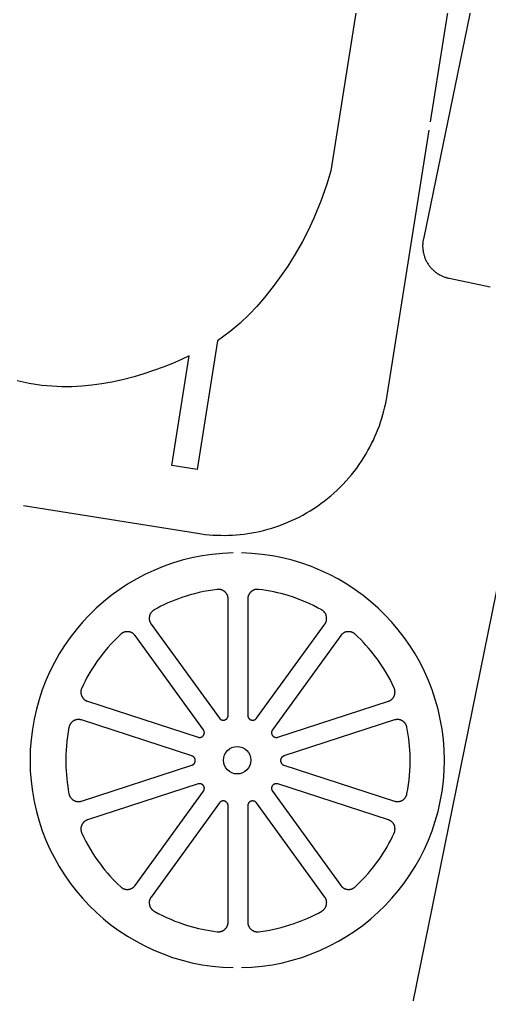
# Model space of a CAD drawing. Extents: x -2485 to -2143, y -68 to 535.
# Drawn here: x -2268.1 to -2211.4, y 238.8 to 356.3 of the extents above; entities that cross this region are included whole.
import ezdxf

# ---------------------------------------------------------------- set-up
doc = ezdxf.new("R2010")
doc.units = 0
doc.layers.add('Contorno', color=5, linetype='Continuous', true_color=0x0000ff)
doc.layers.add('Linha', color=1, linetype='Continuous')

msp = doc.modelspace()

# ---------------------------------------------------------------- linework, layer by layer
at = {"layer": 'Contorno'}
for points in [[(-2224.12, 378.7), (-2230.57, 338.08), (-2231.03, 336.5), (-2231.75, 334.42), (-2232.59, 332.38), (-2233.3, 330.9), (-2233.98, 329.56), (-2234.85, 328.05), (-2235.76, 326.6), (-2236.74, 325.19), (-2237.51, 324.15), (-2238.54, 322.84), (-2239.47, 321.76), (-2240.41, 320.76), (-2241.49, 319.73), (-2242.7, 318.73), (-2244.22, 317.61), (-2246.68, 302.1), (-2249.74, 302.58), (-2247.65, 315.79), (-2248.56, 315.36), (-2249.66, 314.89), (-2250.79, 314.43), (-2251.94, 314.01), (-2253.1, 313.63), (-2254.28, 313.28), (-2255.71, 312.9), (-2256.97, 312.63), (-2258.18, 312.42), (-2259.39, 312.25), (-2260.6, 312.14), (-2261.82, 312.07), (-2263.03, 312.07), (-2264.24, 312.12), (-2265.44, 312.23), (-2266.97, 312.46), (-2268.39, 312.78)], [(-2218.53, 344), (-2213.3, 376.98)], [(-2210.89, 371.13), (-2219.39, 329.87), (-2219.41, 329.78), (-2219.43, 329.7), (-2219.44, 329.61), (-2219.45, 329.52), (-2219.46, 329.42), (-2219.47, 329.33), (-2219.47, 329.24), (-2219.48, 329.14), (-2219.48, 329.05), (-2219.48, 328.95), (-2219.47, 328.86), (-2219.47, 328.76), (-2219.46, 328.67), (-2219.45, 328.57), (-2219.43, 328.47), (-2219.42, 328.37), (-2219.4, 328.27), (-2219.38, 328.18), (-2219.35, 328.08), (-2219.33, 327.98), (-2219.3, 327.88), (-2219.27, 327.79), (-2219.23, 327.69), (-2219.2, 327.6), (-2219.16, 327.5), (-2219.12, 327.41), (-2219.07, 327.31), (-2219.03, 327.22), (-2218.98, 327.13), (-2218.93, 327.04), (-2218.87, 326.95), (-2218.82, 326.86), (-2218.76, 326.78), (-2218.7, 326.69), (-2218.64, 326.61), (-2218.57, 326.53), (-2218.51, 326.45), (-2218.44, 326.38), (-2218.37, 326.3), (-2218.3, 326.23), (-2218.22, 326.16), (-2218.15, 326.09), (-2218.07, 326.02), (-2217.99, 325.95), (-2217.91, 325.89), (-2217.83, 325.83), (-2217.75, 325.77), (-2217.67, 325.72), (-2217.59, 325.67), (-2217.5, 325.61), (-2217.42, 325.57), (-2217.33, 325.52), (-2217.24, 325.48), (-2217.16, 325.43), (-2217.07, 325.4), (-2216.98, 325.36), (-2216.9, 325.32), (-2216.81, 325.29), (-2216.72, 325.26), (-2216.63, 325.23), (-2216.55, 325.21), (-2216.46, 325.19), (-2216.37, 325.17), (-2216.28, 325.15), (-2211.32, 324.12)], [(-2267.63, 297.74), (-2246.65, 294.41), (-2246.18, 294.34), (-2245.71, 294.28), (-2245.25, 294.24), (-2244.78, 294.2), (-2244.31, 294.18), (-2243.83, 294.17), (-2243.36, 294.16), (-2242.89, 294.17), (-2242.42, 294.19), (-2241.95, 294.22), (-2241.49, 294.27), (-2241.02, 294.32), (-2240.55, 294.38), (-2240.09, 294.46), (-2239.62, 294.55), (-2239.16, 294.64), (-2238.66, 294.76), (-2238.17, 294.89), (-2237.68, 295.03), (-2237.19, 295.19), (-2236.71, 295.36), (-2236.23, 295.54), (-2235.76, 295.73), (-2235.29, 295.93), (-2234.83, 296.15), (-2234.37, 296.37), (-2233.92, 296.61), (-2233.48, 296.86), (-2233.04, 297.12), (-2232.61, 297.4), (-2232.18, 297.68), (-2231.77, 297.98), (-2231.36, 298.28), (-2230.95, 298.6), (-2230.56, 298.92), (-2230.18, 299.26), (-2229.8, 299.6), (-2229.43, 299.96), (-2229.08, 300.32), (-2228.73, 300.69), (-2228.39, 301.08), (-2228.06, 301.46), (-2227.74, 301.86), (-2227.43, 302.27), (-2227.14, 302.68), (-2226.85, 303.1), (-2226.57, 303.53), (-2226.3, 303.97), (-2226.07, 304.38), (-2225.84, 304.79), (-2225.63, 305.21), (-2225.42, 305.64), (-2225.23, 306.07), (-2225.04, 306.5), (-2224.87, 306.93), (-2224.7, 307.37), (-2224.55, 307.82), (-2224.4, 308.27), (-2224.27, 308.72), (-2224.15, 309.17), (-2224.04, 309.63), (-2223.93, 310.09), (-2223.84, 310.55), (-2223.76, 311.02), (-2218.69, 343.01)], [(-2199.55, 341.64), (-2229.36, 195.27)]]:
    msp.add_lwpolyline(points, dxfattribs=at)
msp.add_circle((-2241.85, 267.05), 1.65, dxfattribs=at)
for start, end in [(91.146, 268.854), (271.146, 88.854)]:
    msp.add_arc((-2241.85, 267.05), 25, start, end, dxfattribs=at)
at = {"layer": 'Linha'}
for points in [[(-2244.13, 287.65), (-2244.16, 287.65), (-2244.19, 287.65), (-2244.22, 287.65), (-2244.25, 287.65), (-2244.81, 287.57), (-2245.37, 287.48), (-2245.92, 287.38), (-2246.46, 287.26), (-2246.99, 287.13), (-2247.51, 286.99), (-2248.03, 286.84), (-2248.53, 286.67), (-2248.95, 286.52), (-2249.37, 286.36), (-2249.79, 286.19), (-2250.21, 286.01), (-2250.63, 285.81), (-2251.05, 285.61), (-2251.46, 285.4), (-2251.88, 285.17), (-2251.91, 285.15), (-2251.94, 285.13), (-2251.98, 285.11), (-2252.01, 285.08), (-2252.04, 285.06), (-2252.07, 285.03), (-2252.1, 285), (-2252.13, 284.98), (-2252.16, 284.95), (-2252.18, 284.92), (-2252.21, 284.89), (-2252.23, 284.86), (-2252.26, 284.82), (-2252.28, 284.79), (-2252.3, 284.76), (-2252.32, 284.72), (-2252.34, 284.69), (-2252.36, 284.65), (-2252.38, 284.61), (-2252.39, 284.58), (-2252.4, 284.54), (-2252.42, 284.5), (-2252.43, 284.46), (-2252.44, 284.42), (-2252.45, 284.38), (-2252.45, 284.34), (-2252.46, 284.31), (-2252.46, 284.27), (-2252.47, 284.23), (-2252.47, 284.19), (-2252.47, 284.15), (-2252.47, 284.11), (-2252.47, 284.07), (-2252.46, 284.03), (-2252.46, 283.99), (-2252.45, 283.95), (-2252.44, 283.91), (-2252.43, 283.87), (-2252.42, 283.83), (-2252.41, 283.79), (-2252.4, 283.75), (-2252.38, 283.72), (-2252.37, 283.68), (-2252.35, 283.64), (-2252.33, 283.61), (-2252.31, 283.57), (-2252.29, 283.54), (-2252.27, 283.5), (-2252.25, 283.47), (-2244, 272.12), (-2243.99, 272.11), (-2243.98, 272.09), (-2243.96, 272.08), (-2243.95, 272.06), (-2243.94, 272.05), (-2243.92, 272.03), (-2243.91, 272.02), (-2243.89, 272.01), (-2243.88, 272), (-2243.86, 271.98), (-2243.84, 271.97), (-2243.83, 271.96), (-2243.81, 271.95), (-2243.79, 271.94), (-2243.77, 271.93), (-2243.75, 271.93), (-2243.74, 271.92), (-2243.72, 271.91), (-2243.7, 271.91), (-2243.68, 271.9), (-2243.66, 271.9), (-2243.64, 271.89), (-2243.62, 271.89), (-2243.6, 271.89), (-2243.58, 271.88), (-2243.56, 271.88), (-2243.54, 271.88), (-2243.52, 271.88), (-2243.5, 271.88), (-2243.48, 271.89), (-2243.46, 271.89), (-2243.44, 271.89), (-2243.42, 271.89), (-2243.4, 271.9), (-2243.38, 271.9), (-2243.36, 271.91), (-2243.34, 271.91), (-2243.32, 271.92), (-2243.31, 271.93), (-2243.29, 271.94), (-2243.27, 271.95), (-2243.25, 271.96), (-2243.23, 271.97), (-2243.22, 271.98), (-2243.2, 271.99), (-2243.18, 272), (-2243.17, 272.01), (-2243.15, 272.02), (-2243.14, 272.04), (-2243.12, 272.05), (-2243.11, 272.07), (-2243.1, 272.08), (-2243.08, 272.1), (-2243.07, 272.11), (-2243.06, 272.13), (-2243.05, 272.14), (-2243.04, 272.16), (-2243.03, 272.18), (-2243.02, 272.19), (-2243.01, 272.21), (-2243, 272.23), (-2242.99, 272.25), (-2242.98, 272.27), (-2242.98, 272.29), (-2242.97, 272.31), (-2242.97, 272.33), (-2242.96, 272.35), (-2242.96, 272.36), (-2242.96, 272.38), (-2242.95, 272.4), (-2242.95, 272.42), (-2242.95, 272.44), (-2242.95, 272.46), (-2242.95, 286.49), (-2242.95, 286.52), (-2242.95, 286.55), (-2242.95, 286.58), (-2242.96, 286.61), (-2242.96, 286.64), (-2242.96, 286.67), (-2242.97, 286.7), (-2242.98, 286.73), (-2242.98, 286.76), (-2242.99, 286.79), (-2243, 286.82), (-2243.01, 286.85), (-2243.02, 286.88), (-2243.03, 286.91), (-2243.04, 286.94), (-2243.05, 286.97), (-2243.07, 287), (-2243.08, 287.02), (-2243.09, 287.05), (-2243.11, 287.08), (-2243.13, 287.11), (-2243.14, 287.13), (-2243.16, 287.16), (-2243.18, 287.18), (-2243.2, 287.21), (-2243.22, 287.23), (-2243.23, 287.25), (-2243.26, 287.28), (-2243.28, 287.3), (-2243.3, 287.32), (-2243.32, 287.34), (-2243.34, 287.36), (-2243.36, 287.38), (-2243.39, 287.4), (-2243.41, 287.42), (-2243.43, 287.44), (-2243.46, 287.45), (-2243.49, 287.47), (-2243.51, 287.49), (-2243.54, 287.5), (-2243.56, 287.52), (-2243.59, 287.53), (-2243.62, 287.55), (-2243.65, 287.56), (-2243.68, 287.57), (-2243.71, 287.58), (-2243.74, 287.59), (-2243.76, 287.6), (-2243.79, 287.61), (-2243.82, 287.62), (-2243.85, 287.63), (-2243.89, 287.63), (-2243.92, 287.64), (-2243.95, 287.64), (-2243.98, 287.65), (-2244.01, 287.65), (-2244.04, 287.65), (-2244.07, 287.65), (-2244.1, 287.65), (-2244.13, 287.65)], [(-2239.51, 287.65), (-2239.55, 287.65), (-2239.59, 287.64), (-2239.63, 287.63), (-2239.67, 287.63), (-2239.71, 287.62), (-2239.75, 287.6), (-2239.79, 287.59), (-2239.83, 287.58), (-2239.86, 287.56), (-2239.9, 287.55), (-2239.94, 287.53), (-2239.97, 287.51), (-2240.01, 287.49), (-2240.04, 287.47), (-2240.07, 287.45), (-2240.11, 287.42), (-2240.14, 287.4), (-2240.17, 287.37), (-2240.2, 287.35), (-2240.23, 287.32), (-2240.26, 287.29), (-2240.28, 287.26), (-2240.31, 287.23), (-2240.33, 287.2), (-2240.36, 287.17), (-2240.38, 287.13), (-2240.4, 287.1), (-2240.42, 287.07), (-2240.44, 287.03), (-2240.46, 287), (-2240.48, 286.96), (-2240.49, 286.92), (-2240.51, 286.88), (-2240.52, 286.85), (-2240.53, 286.81), (-2240.54, 286.77), (-2240.55, 286.73), (-2240.56, 286.69), (-2240.56, 286.65), (-2240.57, 286.61), (-2240.57, 286.57), (-2240.57, 286.53), (-2240.57, 286.49), (-2240.57, 272.46), (-2240.57, 272.44), (-2240.57, 272.42), (-2240.57, 272.4), (-2240.57, 272.38), (-2240.57, 272.36), (-2240.56, 272.35), (-2240.56, 272.33), (-2240.55, 272.31), (-2240.55, 272.29), (-2240.54, 272.27), (-2240.53, 272.25), (-2240.53, 272.23), (-2240.52, 272.21), (-2240.51, 272.19), (-2240.5, 272.18), (-2240.49, 272.16), (-2240.48, 272.14), (-2240.47, 272.13), (-2240.45, 272.11), (-2240.44, 272.1), (-2240.43, 272.08), (-2240.42, 272.07), (-2240.4, 272.05), (-2240.39, 272.04), (-2240.37, 272.02), (-2240.36, 272.01), (-2240.34, 272), (-2240.32, 271.99), (-2240.31, 271.98), (-2240.29, 271.97), (-2240.27, 271.96), (-2240.26, 271.95), (-2240.24, 271.94), (-2240.22, 271.93), (-2240.2, 271.92), (-2240.18, 271.91), (-2240.16, 271.91), (-2240.14, 271.9), (-2240.12, 271.9), (-2240.1, 271.89), (-2240.08, 271.89), (-2240.06, 271.89), (-2240.04, 271.89), (-2240.02, 271.88), (-2240, 271.88), (-2239.98, 271.88), (-2239.96, 271.88), (-2239.94, 271.88), (-2239.93, 271.89), (-2239.91, 271.89), (-2239.89, 271.89), (-2239.87, 271.9), (-2239.85, 271.9), (-2239.83, 271.91), (-2239.81, 271.91), (-2239.79, 271.92), (-2239.77, 271.93), (-2239.75, 271.93), (-2239.73, 271.94), (-2239.72, 271.95), (-2239.7, 271.96), (-2239.68, 271.97), (-2239.66, 271.98), (-2239.65, 272), (-2239.63, 272.01), (-2239.62, 272.02), (-2239.6, 272.03), (-2239.59, 272.05), (-2239.57, 272.06), (-2239.56, 272.08), (-2239.55, 272.09), (-2239.53, 272.11), (-2239.52, 272.12), (-2231.28, 283.47), (-2231.26, 283.5), (-2231.24, 283.52), (-2231.23, 283.55), (-2231.21, 283.57), (-2231.2, 283.6), (-2231.18, 283.63), (-2231.17, 283.65), (-2231.16, 283.68), (-2231.14, 283.71), (-2231.13, 283.74), (-2231.12, 283.77), (-2231.11, 283.8), (-2231.1, 283.83), (-2231.09, 283.86), (-2231.09, 283.89), (-2231.08, 283.92), (-2231.07, 283.95), (-2231.07, 283.98), (-2231.06, 284.01), (-2231.06, 284.04), (-2231.06, 284.07), (-2231.06, 284.1), (-2231.06, 284.13), (-2231.05, 284.16), (-2231.06, 284.19), (-2231.06, 284.22), (-2231.06, 284.25), (-2231.06, 284.29), (-2231.07, 284.32), (-2231.07, 284.35), (-2231.08, 284.37), (-2231.08, 284.4), (-2231.09, 284.43), (-2231.1, 284.46), (-2231.1, 284.49), (-2231.11, 284.52), (-2231.12, 284.55), (-2231.13, 284.58), (-2231.15, 284.61), (-2231.16, 284.63), (-2231.17, 284.66), (-2231.18, 284.69), (-2231.2, 284.72), (-2231.21, 284.74), (-2231.23, 284.77), (-2231.25, 284.8), (-2231.27, 284.82), (-2231.28, 284.85), (-2231.3, 284.87), (-2231.32, 284.9), (-2231.34, 284.92), (-2231.36, 284.94), (-2231.38, 284.97), (-2231.41, 284.99), (-2231.43, 285.01), (-2231.45, 285.03), (-2231.47, 285.05), (-2231.5, 285.07), (-2231.52, 285.09), (-2231.55, 285.11), (-2231.57, 285.12), (-2231.6, 285.14), (-2231.62, 285.15), (-2231.65, 285.17), (-2232.15, 285.44), (-2232.65, 285.69), (-2233.15, 285.93), (-2233.66, 286.16), (-2234.17, 286.36), (-2234.67, 286.56), (-2235.18, 286.73), (-2235.69, 286.89), (-2236.11, 287.02), (-2236.55, 287.14), (-2236.99, 287.25), (-2237.43, 287.34), (-2237.89, 287.43), (-2238.34, 287.52), (-2238.81, 287.59), (-2239.27, 287.65), (-2239.31, 287.65), (-2239.35, 287.65), (-2239.39, 287.65), (-2239.43, 287.65), (-2239.47, 287.65), (-2239.51, 287.65)], [(-2246.36, 269.8), (-2246.34, 269.81), (-2246.32, 269.81), (-2246.3, 269.81), (-2246.28, 269.81), (-2246.26, 269.82), (-2246.24, 269.82), (-2246.22, 269.83), (-2246.2, 269.84), (-2246.18, 269.84), (-2246.16, 269.85), (-2246.15, 269.86), (-2246.13, 269.87), (-2246.11, 269.88), (-2246.09, 269.89), (-2246.08, 269.9), (-2246.06, 269.91), (-2246.04, 269.92), (-2246.03, 269.93), (-2246.01, 269.95), (-2246, 269.96), (-2245.98, 269.97), (-2245.97, 269.99), (-2245.96, 270), (-2245.94, 270.02), (-2245.93, 270.03), (-2245.92, 270.05), (-2245.91, 270.07), (-2245.9, 270.08), (-2245.89, 270.1), (-2245.88, 270.12), (-2245.87, 270.14), (-2245.86, 270.16), (-2245.85, 270.17), (-2245.85, 270.19), (-2245.84, 270.21), (-2245.83, 270.23), (-2245.83, 270.25), (-2245.83, 270.27), (-2245.82, 270.29), (-2245.82, 270.31), (-2245.82, 270.33), (-2245.81, 270.35), (-2245.81, 270.37), (-2245.81, 270.39), (-2245.81, 270.41), (-2245.82, 270.43), (-2245.82, 270.45), (-2245.82, 270.47), (-2245.82, 270.49), (-2245.83, 270.51), (-2245.83, 270.53), (-2245.84, 270.55), (-2245.84, 270.57), (-2245.85, 270.59), (-2245.86, 270.6), (-2245.86, 270.62), (-2245.87, 270.64), (-2245.88, 270.66), (-2245.89, 270.68), (-2245.9, 270.69), (-2245.91, 270.71), (-2245.92, 270.73), (-2254.17, 282.07), (-2254.19, 282.1), (-2254.21, 282.12), (-2254.23, 282.14), (-2254.25, 282.17), (-2254.27, 282.19), (-2254.29, 282.21), (-2254.31, 282.23), (-2254.33, 282.25), (-2254.36, 282.27), (-2254.38, 282.29), (-2254.4, 282.31), (-2254.43, 282.33), (-2254.45, 282.35), (-2254.48, 282.37), (-2254.51, 282.38), (-2254.53, 282.4), (-2254.56, 282.41), (-2254.59, 282.43), (-2254.62, 282.44), (-2254.64, 282.46), (-2254.67, 282.47), (-2254.7, 282.48), (-2254.73, 282.49), (-2254.76, 282.5), (-2254.79, 282.51), (-2254.82, 282.52), (-2254.85, 282.52), (-2254.88, 282.53), (-2254.91, 282.54), (-2254.94, 282.54), (-2254.97, 282.54), (-2255, 282.55), (-2255.03, 282.55), (-2255.06, 282.55), (-2255.09, 282.55), (-2255.12, 282.55), (-2255.15, 282.55), (-2255.18, 282.55), (-2255.21, 282.55), (-2255.24, 282.55), (-2255.27, 282.54), (-2255.3, 282.54), (-2255.33, 282.53), (-2255.36, 282.53), (-2255.39, 282.52), (-2255.42, 282.51), (-2255.45, 282.5), (-2255.48, 282.49), (-2255.51, 282.48), (-2255.54, 282.47), (-2255.57, 282.46), (-2255.6, 282.45), (-2255.62, 282.43), (-2255.65, 282.42), (-2255.68, 282.41), (-2255.71, 282.39), (-2255.73, 282.37), (-2255.76, 282.36), (-2255.78, 282.34), (-2255.81, 282.32), (-2255.83, 282.3), (-2255.86, 282.28), (-2255.88, 282.26), (-2255.9, 282.24), (-2256.31, 281.85), (-2256.71, 281.46), (-2257.09, 281.05), (-2257.46, 280.64), (-2257.81, 280.22), (-2258.15, 279.8), (-2258.48, 279.37), (-2258.79, 278.94), (-2259.04, 278.57), (-2259.29, 278.19), (-2259.52, 277.81), (-2259.76, 277.41), (-2259.98, 277.01), (-2260.2, 276.6), (-2260.41, 276.18), (-2260.61, 275.76), (-2260.63, 275.72), (-2260.64, 275.68), (-2260.66, 275.65), (-2260.67, 275.61), (-2260.68, 275.57), (-2260.69, 275.53), (-2260.7, 275.49), (-2260.71, 275.45), (-2260.71, 275.41), (-2260.72, 275.37), (-2260.72, 275.33), (-2260.72, 275.29), (-2260.72, 275.25), (-2260.72, 275.21), (-2260.72, 275.17), (-2260.71, 275.13), (-2260.71, 275.09), (-2260.7, 275.05), (-2260.69, 275.01), (-2260.68, 274.98), (-2260.67, 274.94), (-2260.66, 274.9), (-2260.64, 274.86), (-2260.63, 274.82), (-2260.61, 274.79), (-2260.6, 274.75), (-2260.58, 274.72), (-2260.56, 274.68), (-2260.54, 274.65), (-2260.52, 274.61), (-2260.49, 274.58), (-2260.47, 274.55), (-2260.44, 274.52), (-2260.42, 274.49), (-2260.39, 274.46), (-2260.36, 274.43), (-2260.33, 274.4), (-2260.3, 274.38), (-2260.27, 274.35), (-2260.24, 274.33), (-2260.2, 274.31), (-2260.17, 274.28), (-2260.14, 274.26), (-2260.1, 274.24), (-2260.06, 274.23), (-2260.03, 274.21), (-2259.99, 274.19), (-2259.95, 274.18), (-2259.92, 274.17), (-2246.58, 269.83), (-2246.56, 269.83), (-2246.54, 269.82), (-2246.52, 269.82), (-2246.5, 269.81), (-2246.48, 269.81), (-2246.46, 269.81), (-2246.44, 269.8), (-2246.42, 269.8), (-2246.4, 269.8), (-2246.38, 269.8), (-2246.36, 269.8)], [(-2222.8, 275.28), (-2222.81, 275.31), (-2222.81, 275.35), (-2222.81, 275.38), (-2222.81, 275.41), (-2222.82, 275.44), (-2222.82, 275.47), (-2222.83, 275.5), (-2222.83, 275.53), (-2222.84, 275.56), (-2222.85, 275.59), (-2222.86, 275.62), (-2222.87, 275.65), (-2222.88, 275.68), (-2222.89, 275.7), (-2222.9, 275.73), (-2222.91, 275.76), (-2223.16, 276.27), (-2223.41, 276.77), (-2223.68, 277.26), (-2223.96, 277.74), (-2224.25, 278.2), (-2224.54, 278.66), (-2224.85, 279.1), (-2225.16, 279.53), (-2225.44, 279.88), (-2225.72, 280.23), (-2226.01, 280.58), (-2226.31, 280.92), (-2226.63, 281.26), (-2226.95, 281.59), (-2227.28, 281.92), (-2227.62, 282.24), (-2227.65, 282.27), (-2227.68, 282.3), (-2227.72, 282.32), (-2227.75, 282.35), (-2227.78, 282.37), (-2227.82, 282.39), (-2227.85, 282.41), (-2227.89, 282.43), (-2227.92, 282.45), (-2227.96, 282.46), (-2228, 282.48), (-2228.03, 282.49), (-2228.07, 282.5), (-2228.11, 282.51), (-2228.15, 282.52), (-2228.19, 282.53), (-2228.23, 282.54), (-2228.27, 282.54), (-2228.31, 282.55), (-2228.35, 282.55), (-2228.39, 282.55), (-2228.43, 282.55), (-2228.47, 282.55), (-2228.51, 282.55), (-2228.55, 282.55), (-2228.59, 282.54), (-2228.63, 282.53), (-2228.67, 282.53), (-2228.71, 282.52), (-2228.74, 282.51), (-2228.78, 282.49), (-2228.82, 282.48), (-2228.86, 282.47), (-2228.89, 282.45), (-2228.93, 282.43), (-2228.97, 282.41), (-2229, 282.39), (-2229.03, 282.37), (-2229.07, 282.35), (-2229.1, 282.33), (-2229.13, 282.3), (-2229.16, 282.28), (-2229.19, 282.25), (-2229.22, 282.23), (-2229.25, 282.2), (-2229.28, 282.17), (-2229.31, 282.14), (-2229.33, 282.11), (-2229.35, 282.07), (-2237.6, 270.73), (-2237.61, 270.71), (-2237.62, 270.69), (-2237.63, 270.68), (-2237.64, 270.66), (-2237.65, 270.64), (-2237.66, 270.62), (-2237.67, 270.6), (-2237.67, 270.59), (-2237.68, 270.57), (-2237.69, 270.55), (-2237.69, 270.53), (-2237.7, 270.51), (-2237.7, 270.49), (-2237.7, 270.47), (-2237.71, 270.45), (-2237.71, 270.43), (-2237.71, 270.41), (-2237.71, 270.39), (-2237.71, 270.37), (-2237.71, 270.35), (-2237.71, 270.33), (-2237.71, 270.31), (-2237.7, 270.29), (-2237.7, 270.27), (-2237.69, 270.25), (-2237.69, 270.23), (-2237.68, 270.21), (-2237.68, 270.19), (-2237.67, 270.17), (-2237.66, 270.16), (-2237.66, 270.14), (-2237.65, 270.12), (-2237.64, 270.1), (-2237.63, 270.08), (-2237.62, 270.07), (-2237.61, 270.05), (-2237.59, 270.03), (-2237.58, 270.02), (-2237.57, 270), (-2237.55, 269.99), (-2237.54, 269.97), (-2237.53, 269.96), (-2237.51, 269.95), (-2237.5, 269.93), (-2237.48, 269.92), (-2237.46, 269.91), (-2237.45, 269.9), (-2237.43, 269.89), (-2237.41, 269.88), (-2237.4, 269.87), (-2237.38, 269.86), (-2237.36, 269.85), (-2237.34, 269.84), (-2237.32, 269.84), (-2237.3, 269.83), (-2237.28, 269.82), (-2237.27, 269.82), (-2237.25, 269.81), (-2237.23, 269.81), (-2237.21, 269.81), (-2237.19, 269.81), (-2237.17, 269.8), (-2237.15, 269.8), (-2237.13, 269.8), (-2237.11, 269.8), (-2237.09, 269.8), (-2237.07, 269.81), (-2237.05, 269.81), (-2237.03, 269.81), (-2237.01, 269.82), (-2236.99, 269.82), (-2236.97, 269.83), (-2236.95, 269.83), (-2223.61, 274.17), (-2223.58, 274.18), (-2223.55, 274.19), (-2223.52, 274.2), (-2223.5, 274.21), (-2223.47, 274.22), (-2223.44, 274.23), (-2223.41, 274.25), (-2223.39, 274.26), (-2223.36, 274.28), (-2223.33, 274.3), (-2223.31, 274.31), (-2223.28, 274.33), (-2223.26, 274.35), (-2223.23, 274.37), (-2223.21, 274.39), (-2223.19, 274.41), (-2223.16, 274.43), (-2223.14, 274.45), (-2223.12, 274.48), (-2223.1, 274.5), (-2223.08, 274.52), (-2223.06, 274.55), (-2223.04, 274.57), (-2223.02, 274.59), (-2223, 274.62), (-2222.99, 274.65), (-2222.97, 274.67), (-2222.96, 274.7), (-2222.94, 274.72), (-2222.93, 274.75), (-2222.91, 274.78), (-2222.9, 274.81), (-2222.89, 274.83), (-2222.88, 274.86), (-2222.87, 274.89), (-2222.86, 274.92), (-2222.85, 274.95), (-2222.84, 274.98), (-2222.84, 275.01), (-2222.83, 275.04), (-2222.82, 275.07), (-2222.82, 275.1), (-2222.81, 275.13), (-2222.81, 275.16), (-2222.81, 275.19), (-2222.81, 275.22), (-2222.8, 275.25), (-2222.8, 275.28)], [(-2260.92, 262.08), (-2260.88, 262.08), (-2260.85, 262.08), (-2260.81, 262.09), (-2260.77, 262.1), (-2260.73, 262.11), (-2260.69, 262.12), (-2260.65, 262.13), (-2247.31, 266.46), (-2247.29, 266.47), (-2247.27, 266.48), (-2247.25, 266.49), (-2247.24, 266.49), (-2247.22, 266.5), (-2247.2, 266.51), (-2247.18, 266.52), (-2247.17, 266.53), (-2247.15, 266.55), (-2247.13, 266.56), (-2247.12, 266.57), (-2247.1, 266.58), (-2247.09, 266.6), (-2247.07, 266.61), (-2247.06, 266.63), (-2247.05, 266.64), (-2247.03, 266.66), (-2247.02, 266.67), (-2247.01, 266.69), (-2247, 266.7), (-2246.99, 266.72), (-2246.98, 266.74), (-2246.97, 266.76), (-2246.96, 266.78), (-2246.95, 266.79), (-2246.95, 266.81), (-2246.94, 266.83), (-2246.93, 266.85), (-2246.93, 266.87), (-2246.92, 266.89), (-2246.92, 266.91), (-2246.91, 266.93), (-2246.91, 266.95), (-2246.91, 266.97), (-2246.91, 266.99), (-2246.91, 267.01), (-2246.91, 267.03), (-2246.91, 267.05), (-2246.91, 267.07), (-2246.91, 267.09), (-2246.91, 267.11), (-2246.92, 267.13), (-2246.92, 267.15), (-2246.93, 267.17), (-2246.93, 267.19), (-2246.94, 267.2), (-2246.95, 267.22), (-2246.95, 267.24), (-2246.96, 267.26), (-2246.97, 267.28), (-2246.98, 267.3), (-2246.99, 267.31), (-2247, 267.33), (-2247.01, 267.35), (-2247.02, 267.36), (-2247.03, 267.38), (-2247.05, 267.4), (-2247.06, 267.41), (-2247.07, 267.42), (-2247.09, 267.44), (-2247.1, 267.45), (-2247.12, 267.47), (-2247.13, 267.48), (-2247.15, 267.49), (-2247.17, 267.5), (-2247.18, 267.51), (-2247.2, 267.52), (-2247.22, 267.53), (-2247.24, 267.54), (-2247.25, 267.55), (-2247.27, 267.56), (-2247.29, 267.56), (-2247.31, 267.57), (-2260.65, 271.91), (-2260.68, 271.91), (-2260.71, 271.92), (-2260.74, 271.93), (-2260.77, 271.94), (-2260.8, 271.94), (-2260.83, 271.95), (-2260.86, 271.95), (-2260.89, 271.96), (-2260.92, 271.96), (-2260.95, 271.96), (-2260.98, 271.96), (-2261.01, 271.96), (-2261.04, 271.96), (-2261.07, 271.96), (-2261.1, 271.96), (-2261.13, 271.96), (-2261.17, 271.95), (-2261.2, 271.95), (-2261.23, 271.94), (-2261.26, 271.94), (-2261.29, 271.93), (-2261.32, 271.92), (-2261.35, 271.91), (-2261.38, 271.9), (-2261.41, 271.89), (-2261.43, 271.88), (-2261.46, 271.87), (-2261.49, 271.86), (-2261.52, 271.85), (-2261.55, 271.83), (-2261.57, 271.82), (-2261.6, 271.8), (-2261.62, 271.79), (-2261.65, 271.77), (-2261.67, 271.75), (-2261.7, 271.74), (-2261.72, 271.72), (-2261.75, 271.7), (-2261.77, 271.68), (-2261.79, 271.66), (-2261.82, 271.64), (-2261.84, 271.62), (-2261.86, 271.59), (-2261.88, 271.57), (-2261.9, 271.55), (-2261.92, 271.52), (-2261.94, 271.5), (-2261.96, 271.47), (-2261.97, 271.45), (-2261.99, 271.42), (-2262.01, 271.4), (-2262.02, 271.37), (-2262.04, 271.34), (-2262.05, 271.31), (-2262.07, 271.29), (-2262.08, 271.26), (-2262.09, 271.23), (-2262.1, 271.2), (-2262.11, 271.17), (-2262.12, 271.14), (-2262.13, 271.11), (-2262.14, 271.08), (-2262.14, 271.06), (-2262.15, 271.03), (-2262.25, 270.47), (-2262.34, 269.91), (-2262.41, 269.36), (-2262.47, 268.81), (-2262.51, 268.26), (-2262.53, 267.72), (-2262.55, 267.18), (-2262.54, 266.65), (-2262.53, 266.21), (-2262.51, 265.76), (-2262.47, 265.31), (-2262.43, 264.85), (-2262.38, 264.39), (-2262.31, 263.93), (-2262.24, 263.47), (-2262.15, 263.01), (-2262.14, 262.97), (-2262.13, 262.93), (-2262.12, 262.89), (-2262.11, 262.85), (-2262.09, 262.82), (-2262.08, 262.78), (-2262.06, 262.74), (-2262.05, 262.71), (-2262.03, 262.67), (-2262.01, 262.64), (-2261.99, 262.6), (-2261.96, 262.57), (-2261.94, 262.54), (-2261.91, 262.51), (-2261.89, 262.48), (-2261.86, 262.45), (-2261.83, 262.42), (-2261.81, 262.39), (-2261.78, 262.36), (-2261.75, 262.34), (-2261.71, 262.31), (-2261.68, 262.29), (-2261.65, 262.26), (-2261.61, 262.24), (-2261.58, 262.22), (-2261.55, 262.2), (-2261.51, 262.19), (-2261.47, 262.17), (-2261.44, 262.15), (-2261.4, 262.14), (-2261.36, 262.13), (-2261.32, 262.12), (-2261.28, 262.11), (-2261.24, 262.1), (-2261.2, 262.09), (-2261.16, 262.08), (-2261.12, 262.08), (-2261.09, 262.08), (-2261.04, 262.07), (-2261, 262.07), (-2260.96, 262.07), (-2260.92, 262.08)], [(-2221.44, 271.26), (-2221.46, 271.29), (-2221.48, 271.33), (-2221.5, 271.36), (-2221.52, 271.4), (-2221.54, 271.43), (-2221.56, 271.47), (-2221.58, 271.5), (-2221.61, 271.53), (-2221.64, 271.56), (-2221.66, 271.59), (-2221.69, 271.62), (-2221.72, 271.65), (-2221.75, 271.67), (-2221.78, 271.7), (-2221.81, 271.72), (-2221.84, 271.75), (-2221.88, 271.77), (-2221.91, 271.79), (-2221.94, 271.81), (-2221.98, 271.83), (-2222.02, 271.85), (-2222.05, 271.87), (-2222.09, 271.88), (-2222.13, 271.9), (-2222.16, 271.91), (-2222.2, 271.92), (-2222.24, 271.93), (-2222.28, 271.94), (-2222.32, 271.95), (-2222.36, 271.95), (-2222.4, 271.96), (-2222.44, 271.96), (-2222.48, 271.96), (-2222.52, 271.96), (-2222.56, 271.96), (-2222.6, 271.96), (-2222.64, 271.96), (-2222.68, 271.95), (-2222.72, 271.94), (-2222.76, 271.94), (-2222.8, 271.93), (-2222.84, 271.92), (-2222.87, 271.91), (-2236.21, 267.57), (-2236.23, 267.56), (-2236.25, 267.56), (-2236.27, 267.55), (-2236.29, 267.54), (-2236.31, 267.53), (-2236.32, 267.52), (-2236.34, 267.51), (-2236.36, 267.5), (-2236.37, 267.49), (-2236.39, 267.48), (-2236.41, 267.47), (-2236.42, 267.45), (-2236.44, 267.44), (-2236.45, 267.42), (-2236.46, 267.41), (-2236.48, 267.4), (-2236.49, 267.38), (-2236.5, 267.36), (-2236.51, 267.35), (-2236.53, 267.33), (-2236.54, 267.31), (-2236.55, 267.3), (-2236.56, 267.28), (-2236.56, 267.26), (-2236.57, 267.24), (-2236.58, 267.22), (-2236.59, 267.2), (-2236.59, 267.19), (-2236.6, 267.17), (-2236.6, 267.15), (-2236.61, 267.13), (-2236.61, 267.11), (-2236.61, 267.09), (-2236.61, 267.07), (-2236.62, 267.05), (-2236.62, 267.03), (-2236.62, 267.01), (-2236.62, 266.99), (-2236.61, 266.97), (-2236.61, 266.95), (-2236.61, 266.93), (-2236.61, 266.91), (-2236.6, 266.89), (-2236.6, 266.87), (-2236.59, 266.85), (-2236.59, 266.83), (-2236.58, 266.81), (-2236.57, 266.79), (-2236.56, 266.78), (-2236.56, 266.76), (-2236.55, 266.74), (-2236.54, 266.72), (-2236.53, 266.7), (-2236.51, 266.69), (-2236.5, 266.67), (-2236.49, 266.66), (-2236.48, 266.64), (-2236.46, 266.63), (-2236.45, 266.61), (-2236.44, 266.6), (-2236.42, 266.58), (-2236.41, 266.57), (-2236.39, 266.56), (-2236.37, 266.55), (-2236.36, 266.53), (-2236.34, 266.52), (-2236.32, 266.51), (-2236.31, 266.5), (-2236.29, 266.49), (-2236.27, 266.49), (-2236.25, 266.48), (-2236.23, 266.47), (-2236.21, 266.46), (-2222.87, 262.13), (-2222.85, 262.12), (-2222.82, 262.11), (-2222.79, 262.11), (-2222.76, 262.1), (-2222.73, 262.09), (-2222.7, 262.09), (-2222.67, 262.08), (-2222.64, 262.08), (-2222.61, 262.08), (-2222.58, 262.07), (-2222.54, 262.07), (-2222.51, 262.07), (-2222.48, 262.07), (-2222.45, 262.07), (-2222.42, 262.08), (-2222.39, 262.08), (-2222.36, 262.08), (-2222.33, 262.09), (-2222.3, 262.09), (-2222.27, 262.1), (-2222.24, 262.11), (-2222.21, 262.11), (-2222.18, 262.12), (-2222.15, 262.13), (-2222.12, 262.14), (-2222.09, 262.15), (-2222.06, 262.17), (-2222.03, 262.18), (-2222.01, 262.19), (-2221.98, 262.2), (-2221.95, 262.22), (-2221.93, 262.23), (-2221.9, 262.25), (-2221.88, 262.26), (-2221.85, 262.28), (-2221.83, 262.3), (-2221.8, 262.32), (-2221.78, 262.34), (-2221.75, 262.36), (-2221.73, 262.38), (-2221.71, 262.4), (-2221.69, 262.42), (-2221.67, 262.44), (-2221.64, 262.46), (-2221.62, 262.49), (-2221.6, 262.51), (-2221.59, 262.54), (-2221.57, 262.56), (-2221.55, 262.59), (-2221.53, 262.61), (-2221.52, 262.64), (-2221.5, 262.67), (-2221.49, 262.69), (-2221.47, 262.72), (-2221.46, 262.75), (-2221.45, 262.78), (-2221.43, 262.81), (-2221.42, 262.83), (-2221.41, 262.86), (-2221.4, 262.89), (-2221.39, 262.92), (-2221.39, 262.95), (-2221.38, 262.98), (-2221.37, 263.01), (-2221.27, 263.57), (-2221.18, 264.12), (-2221.11, 264.68), (-2221.06, 265.23), (-2221.02, 265.77), (-2220.99, 266.31), (-2220.98, 266.85), (-2220.98, 267.38), (-2220.99, 267.83), (-2221.02, 268.28), (-2221.05, 268.73), (-2221.09, 269.18), (-2221.15, 269.64), (-2221.21, 270.1), (-2221.29, 270.56), (-2221.37, 271.03), (-2221.38, 271.07), (-2221.39, 271.1), (-2221.4, 271.14), (-2221.42, 271.18), (-2221.43, 271.22), (-2221.44, 271.26)], [(-2245.91, 263.33), (-2245.9, 263.34), (-2245.89, 263.36), (-2245.88, 263.38), (-2245.87, 263.4), (-2245.86, 263.41), (-2245.86, 263.43), (-2245.85, 263.45), (-2245.84, 263.47), (-2245.84, 263.49), (-2245.83, 263.51), (-2245.83, 263.53), (-2245.82, 263.55), (-2245.82, 263.57), (-2245.82, 263.59), (-2245.82, 263.61), (-2245.81, 263.63), (-2245.81, 263.65), (-2245.81, 263.67), (-2245.81, 263.69), (-2245.82, 263.71), (-2245.82, 263.73), (-2245.82, 263.75), (-2245.83, 263.77), (-2245.83, 263.79), (-2245.83, 263.8), (-2245.84, 263.82), (-2245.85, 263.84), (-2245.85, 263.86), (-2245.86, 263.88), (-2245.87, 263.9), (-2245.88, 263.92), (-2245.89, 263.93), (-2245.9, 263.95), (-2245.91, 263.97), (-2245.92, 263.99), (-2245.93, 264), (-2245.94, 264.02), (-2245.96, 264.03), (-2245.97, 264.05), (-2245.98, 264.06), (-2246, 264.08), (-2246.01, 264.09), (-2246.03, 264.1), (-2246.04, 264.11), (-2246.06, 264.13), (-2246.08, 264.14), (-2246.09, 264.15), (-2246.11, 264.16), (-2246.13, 264.17), (-2246.15, 264.18), (-2246.16, 264.19), (-2246.18, 264.19), (-2246.2, 264.2), (-2246.22, 264.21), (-2246.24, 264.21), (-2246.26, 264.22), (-2246.28, 264.22), (-2246.3, 264.22), (-2246.32, 264.23), (-2246.34, 264.23), (-2246.36, 264.23), (-2246.38, 264.23), (-2246.4, 264.23), (-2246.42, 264.23), (-2246.44, 264.23), (-2246.46, 264.23), (-2246.48, 264.23), (-2246.5, 264.22), (-2246.52, 264.22), (-2246.54, 264.22), (-2246.56, 264.21), (-2246.58, 264.2), (-2259.92, 259.87), (-2259.94, 259.86), (-2259.97, 259.85), (-2260, 259.84), (-2260.03, 259.83), (-2260.06, 259.81), (-2260.08, 259.8), (-2260.11, 259.79), (-2260.14, 259.77), (-2260.16, 259.76), (-2260.19, 259.74), (-2260.22, 259.72), (-2260.24, 259.7), (-2260.27, 259.69), (-2260.29, 259.67), (-2260.31, 259.65), (-2260.34, 259.63), (-2260.36, 259.6), (-2260.38, 259.58), (-2260.4, 259.56), (-2260.43, 259.54), (-2260.45, 259.51), (-2260.47, 259.49), (-2260.48, 259.47), (-2260.5, 259.44), (-2260.52, 259.42), (-2260.54, 259.39), (-2260.55, 259.36), (-2260.57, 259.34), (-2260.58, 259.31), (-2260.6, 259.28), (-2260.61, 259.26), (-2260.62, 259.23), (-2260.63, 259.2), (-2260.64, 259.17), (-2260.65, 259.15), (-2260.66, 259.12), (-2260.67, 259.09), (-2260.68, 259.06), (-2260.69, 259.03), (-2260.7, 259), (-2260.7, 258.97), (-2260.71, 258.94), (-2260.71, 258.91), (-2260.71, 258.88), (-2260.72, 258.85), (-2260.72, 258.81), (-2260.72, 258.78), (-2260.72, 258.75), (-2260.72, 258.72), (-2260.72, 258.69), (-2260.71, 258.66), (-2260.71, 258.63), (-2260.71, 258.6), (-2260.7, 258.57), (-2260.7, 258.54), (-2260.69, 258.51), (-2260.68, 258.48), (-2260.68, 258.45), (-2260.67, 258.42), (-2260.66, 258.39), (-2260.65, 258.36), (-2260.64, 258.33), (-2260.63, 258.3), (-2260.61, 258.28), (-2260.37, 257.76), (-2260.11, 257.26), (-2259.84, 256.77), (-2259.57, 256.3), (-2259.28, 255.83), (-2258.98, 255.38), (-2258.67, 254.94), (-2258.36, 254.51), (-2258.09, 254.16), (-2257.81, 253.81), (-2257.51, 253.46), (-2257.21, 253.12), (-2256.9, 252.78), (-2256.58, 252.44), (-2256.24, 252.11), (-2255.9, 251.79), (-2255.87, 251.76), (-2255.84, 251.74), (-2255.81, 251.71), (-2255.78, 251.69), (-2255.74, 251.67), (-2255.71, 251.65), (-2255.67, 251.63), (-2255.64, 251.61), (-2255.6, 251.59), (-2255.57, 251.57), (-2255.53, 251.56), (-2255.49, 251.55), (-2255.45, 251.53), (-2255.41, 251.52), (-2255.38, 251.51), (-2255.34, 251.5), (-2255.3, 251.5), (-2255.26, 251.49), (-2255.22, 251.49), (-2255.18, 251.48), (-2255.14, 251.48), (-2255.1, 251.48), (-2255.06, 251.48), (-2255.02, 251.49), (-2254.98, 251.49), (-2254.94, 251.5), (-2254.9, 251.5), (-2254.86, 251.51), (-2254.82, 251.52), (-2254.78, 251.53), (-2254.74, 251.54), (-2254.7, 251.56), (-2254.67, 251.57), (-2254.63, 251.59), (-2254.59, 251.6), (-2254.56, 251.62), (-2254.52, 251.64), (-2254.49, 251.66), (-2254.46, 251.68), (-2254.42, 251.71), (-2254.39, 251.73), (-2254.36, 251.76), (-2254.33, 251.78), (-2254.3, 251.81), (-2254.27, 251.84), (-2254.25, 251.87), (-2254.22, 251.9), (-2254.19, 251.93), (-2254.17, 251.96), (-2245.92, 263.31), (-2245.91, 263.33)], [(-2229.34, 251.94), (-2229.32, 251.91), (-2229.3, 251.89), (-2229.28, 251.87), (-2229.26, 251.85), (-2229.24, 251.82), (-2229.21, 251.8), (-2229.19, 251.78), (-2229.17, 251.76), (-2229.15, 251.74), (-2229.12, 251.72), (-2229.1, 251.7), (-2229.07, 251.69), (-2229.04, 251.67), (-2229.02, 251.65), (-2228.99, 251.64), (-2228.96, 251.62), (-2228.94, 251.61), (-2228.91, 251.59), (-2228.88, 251.58), (-2228.85, 251.57), (-2228.82, 251.56), (-2228.79, 251.55), (-2228.76, 251.54), (-2228.74, 251.53), (-2228.71, 251.52), (-2228.68, 251.51), (-2228.65, 251.51), (-2228.62, 251.5), (-2228.59, 251.5), (-2228.56, 251.49), (-2228.53, 251.49), (-2228.5, 251.49), (-2228.47, 251.48), (-2228.44, 251.48), (-2228.41, 251.48), (-2228.38, 251.48), (-2228.35, 251.48), (-2228.32, 251.49), (-2228.29, 251.49), (-2228.25, 251.49), (-2228.22, 251.5), (-2228.19, 251.5), (-2228.16, 251.51), (-2228.13, 251.52), (-2228.1, 251.52), (-2228.07, 251.53), (-2228.04, 251.54), (-2228.01, 251.55), (-2227.98, 251.56), (-2227.96, 251.58), (-2227.93, 251.59), (-2227.9, 251.6), (-2227.87, 251.62), (-2227.84, 251.63), (-2227.82, 251.65), (-2227.79, 251.66), (-2227.77, 251.68), (-2227.74, 251.7), (-2227.72, 251.71), (-2227.69, 251.73), (-2227.67, 251.75), (-2227.65, 251.77), (-2227.62, 251.79), (-2227.21, 252.18), (-2226.82, 252.58), (-2226.43, 252.99), (-2226.06, 253.4), (-2225.71, 253.82), (-2225.37, 254.24), (-2225.05, 254.67), (-2224.74, 255.1), (-2224.48, 255.47), (-2224.24, 255.84), (-2224, 256.23), (-2223.77, 256.62), (-2223.54, 257.02), (-2223.32, 257.43), (-2223.11, 257.85), (-2222.91, 258.28), (-2222.9, 258.31), (-2222.88, 258.35), (-2222.87, 258.39), (-2222.85, 258.43), (-2222.84, 258.47), (-2222.83, 258.5), (-2222.83, 258.54), (-2222.82, 258.58), (-2222.81, 258.62), (-2222.81, 258.66), (-2222.81, 258.7), (-2222.8, 258.74), (-2222.8, 258.78), (-2222.81, 258.82), (-2222.81, 258.86), (-2222.81, 258.9), (-2222.82, 258.94), (-2222.83, 258.98), (-2222.83, 259.02), (-2222.84, 259.06), (-2222.85, 259.1), (-2222.87, 259.14), (-2222.88, 259.17), (-2222.89, 259.21), (-2222.91, 259.25), (-2222.93, 259.28), (-2222.95, 259.32), (-2222.97, 259.35), (-2222.99, 259.39), (-2223.01, 259.42), (-2223.03, 259.46), (-2223.06, 259.49), (-2223.08, 259.52), (-2223.11, 259.55), (-2223.14, 259.58), (-2223.16, 259.61), (-2223.19, 259.63), (-2223.22, 259.66), (-2223.26, 259.68), (-2223.29, 259.71), (-2223.32, 259.73), (-2223.35, 259.75), (-2223.39, 259.77), (-2223.42, 259.79), (-2223.46, 259.81), (-2223.5, 259.83), (-2223.53, 259.84), (-2223.57, 259.86), (-2223.61, 259.87), (-2236.95, 264.2), (-2236.97, 264.21), (-2236.99, 264.22), (-2237.01, 264.22), (-2237.03, 264.22), (-2237.05, 264.23), (-2237.07, 264.23), (-2237.09, 264.23), (-2237.11, 264.23), (-2237.13, 264.23), (-2237.15, 264.23), (-2237.17, 264.23), (-2237.19, 264.23), (-2237.21, 264.23), (-2237.23, 264.22), (-2237.25, 264.22), (-2237.27, 264.22), (-2237.28, 264.21), (-2237.3, 264.21), (-2237.32, 264.2), (-2237.34, 264.19), (-2237.36, 264.19), (-2237.38, 264.18), (-2237.4, 264.17), (-2237.41, 264.16), (-2237.43, 264.15), (-2237.45, 264.14), (-2237.46, 264.13), (-2237.48, 264.11), (-2237.5, 264.1), (-2237.51, 264.09), (-2237.53, 264.08), (-2237.54, 264.06), (-2237.55, 264.05), (-2237.57, 264.03), (-2237.58, 264.02), (-2237.59, 264), (-2237.61, 263.99), (-2237.62, 263.97), (-2237.63, 263.95), (-2237.64, 263.93), (-2237.65, 263.92), (-2237.66, 263.9), (-2237.66, 263.88), (-2237.67, 263.86), (-2237.68, 263.84), (-2237.68, 263.82), (-2237.69, 263.8), (-2237.69, 263.79), (-2237.7, 263.77), (-2237.7, 263.75), (-2237.71, 263.73), (-2237.71, 263.71), (-2237.71, 263.69), (-2237.71, 263.67), (-2237.71, 263.65), (-2237.71, 263.63), (-2237.71, 263.61), (-2237.71, 263.59), (-2237.7, 263.57), (-2237.7, 263.55), (-2237.7, 263.53), (-2237.69, 263.51), (-2237.69, 263.49), (-2237.68, 263.47), (-2237.67, 263.45), (-2237.67, 263.43), (-2237.66, 263.41), (-2237.65, 263.4), (-2237.64, 263.38), (-2237.63, 263.36), (-2237.62, 263.34), (-2237.61, 263.33), (-2237.6, 263.31), (-2229.35, 251.96), (-2229.34, 251.94)], [(-2252.44, 250.12), (-2252.45, 250.09), (-2252.46, 250.06), (-2252.46, 250.03), (-2252.46, 250), (-2252.47, 249.97), (-2252.47, 249.93), (-2252.47, 249.9), (-2252.47, 249.87), (-2252.47, 249.84), (-2252.47, 249.81), (-2252.47, 249.78), (-2252.46, 249.75), (-2252.46, 249.72), (-2252.45, 249.69), (-2252.45, 249.66), (-2252.44, 249.63), (-2252.44, 249.6), (-2252.43, 249.57), (-2252.42, 249.54), (-2252.41, 249.52), (-2252.4, 249.49), (-2252.39, 249.46), (-2252.38, 249.43), (-2252.37, 249.4), (-2252.35, 249.37), (-2252.34, 249.35), (-2252.32, 249.32), (-2252.31, 249.29), (-2252.29, 249.27), (-2252.28, 249.24), (-2252.26, 249.21), (-2252.24, 249.19), (-2252.22, 249.16), (-2252.2, 249.14), (-2252.18, 249.12), (-2252.16, 249.09), (-2252.14, 249.07), (-2252.12, 249.05), (-2252.1, 249.03), (-2252.07, 249.01), (-2252.05, 248.99), (-2252.03, 248.97), (-2252, 248.95), (-2251.98, 248.93), (-2251.95, 248.91), (-2251.93, 248.9), (-2251.9, 248.88), (-2251.88, 248.87), (-2251.38, 248.6), (-2250.87, 248.34), (-2250.37, 248.1), (-2249.86, 247.88), (-2249.36, 247.67), (-2248.85, 247.48), (-2248.34, 247.3), (-2247.84, 247.14), (-2247.41, 247.02), (-2246.98, 246.9), (-2246.54, 246.79), (-2246.09, 246.69), (-2245.64, 246.6), (-2245.18, 246.52), (-2244.72, 246.45), (-2244.25, 246.39), (-2244.21, 246.38), (-2244.17, 246.38), (-2244.13, 246.38), (-2244.09, 246.38), (-2244.05, 246.38), (-2244.01, 246.39), (-2243.97, 246.39), (-2243.93, 246.4), (-2243.89, 246.4), (-2243.85, 246.41), (-2243.81, 246.42), (-2243.77, 246.43), (-2243.74, 246.44), (-2243.7, 246.46), (-2243.66, 246.47), (-2243.62, 246.49), (-2243.59, 246.51), (-2243.55, 246.52), (-2243.52, 246.54), (-2243.48, 246.57), (-2243.45, 246.59), (-2243.42, 246.61), (-2243.39, 246.64), (-2243.36, 246.66), (-2243.33, 246.69), (-2243.3, 246.72), (-2243.27, 246.74), (-2243.24, 246.77), (-2243.22, 246.8), (-2243.19, 246.84), (-2243.17, 246.87), (-2243.14, 246.9), (-2243.12, 246.93), (-2243.1, 246.97), (-2243.08, 247), (-2243.07, 247.04), (-2243.05, 247.08), (-2243.03, 247.11), (-2243.02, 247.15), (-2243.01, 247.19), (-2242.99, 247.23), (-2242.98, 247.27), (-2242.98, 247.31), (-2242.97, 247.34), (-2242.96, 247.38), (-2242.96, 247.42), (-2242.95, 247.46), (-2242.95, 247.5), (-2242.95, 247.54), (-2242.95, 261.57), (-2242.95, 261.59), (-2242.95, 261.61), (-2242.95, 261.63), (-2242.96, 261.65), (-2242.96, 261.67), (-2242.96, 261.69), (-2242.97, 261.71), (-2242.97, 261.73), (-2242.98, 261.75), (-2242.98, 261.77), (-2242.99, 261.79), (-2243, 261.8), (-2243.01, 261.82), (-2243.02, 261.84), (-2243.03, 261.86), (-2243.04, 261.88), (-2243.05, 261.89), (-2243.06, 261.91), (-2243.07, 261.92), (-2243.08, 261.94), (-2243.1, 261.96), (-2243.11, 261.97), (-2243.12, 261.98), (-2243.14, 262), (-2243.15, 262.01), (-2243.17, 262.02), (-2243.18, 262.04), (-2243.2, 262.05), (-2243.22, 262.06), (-2243.23, 262.07), (-2243.25, 262.08), (-2243.27, 262.09), (-2243.29, 262.1), (-2243.31, 262.11), (-2243.32, 262.11), (-2243.34, 262.12), (-2243.36, 262.13), (-2243.38, 262.13), (-2243.4, 262.14), (-2243.42, 262.14), (-2243.44, 262.15), (-2243.46, 262.15), (-2243.48, 262.15), (-2243.5, 262.15), (-2243.52, 262.15), (-2243.54, 262.15), (-2243.56, 262.15), (-2243.58, 262.15), (-2243.6, 262.15), (-2243.62, 262.15), (-2243.64, 262.14), (-2243.66, 262.14), (-2243.68, 262.13), (-2243.7, 262.13), (-2243.72, 262.12), (-2243.74, 262.12), (-2243.75, 262.11), (-2243.77, 262.1), (-2243.79, 262.09), (-2243.81, 262.08), (-2243.83, 262.07), (-2243.84, 262.06), (-2243.86, 262.05), (-2243.88, 262.04), (-2243.89, 262.03), (-2243.91, 262.02), (-2243.92, 262), (-2243.94, 261.99), (-2243.95, 261.97), (-2243.96, 261.96), (-2243.98, 261.94), (-2243.99, 261.93), (-2244, 261.91), (-2252.25, 250.56), (-2252.26, 250.54), (-2252.28, 250.52), (-2252.3, 250.49), (-2252.31, 250.46), (-2252.33, 250.44), (-2252.34, 250.41), (-2252.36, 250.38), (-2252.37, 250.35), (-2252.38, 250.33), (-2252.39, 250.3), (-2252.4, 250.27), (-2252.41, 250.24), (-2252.42, 250.21), (-2252.43, 250.18), (-2252.44, 250.15), (-2252.44, 250.12)], [(-2239.36, 246.38), (-2239.33, 246.38), (-2239.3, 246.39), (-2239.27, 246.39), (-2238.71, 246.46), (-2238.16, 246.55), (-2237.61, 246.66), (-2237.07, 246.77), (-2236.54, 246.9), (-2236.01, 247.05), (-2235.5, 247.2), (-2234.99, 247.37), (-2234.57, 247.52), (-2234.15, 247.68), (-2233.73, 247.85), (-2233.32, 248.03), (-2232.9, 248.22), (-2232.48, 248.43), (-2232.06, 248.64), (-2231.65, 248.87), (-2231.61, 248.89), (-2231.58, 248.91), (-2231.55, 248.93), (-2231.52, 248.95), (-2231.48, 248.98), (-2231.45, 249), (-2231.42, 249.03), (-2231.39, 249.06), (-2231.37, 249.09), (-2231.34, 249.12), (-2231.31, 249.15), (-2231.29, 249.18), (-2231.27, 249.21), (-2231.24, 249.25), (-2231.22, 249.28), (-2231.2, 249.31), (-2231.18, 249.35), (-2231.17, 249.39), (-2231.15, 249.42), (-2231.13, 249.46), (-2231.12, 249.5), (-2231.11, 249.54), (-2231.1, 249.57), (-2231.09, 249.61), (-2231.08, 249.65), (-2231.07, 249.69), (-2231.06, 249.73), (-2231.06, 249.77), (-2231.06, 249.81), (-2231.06, 249.85), (-2231.05, 249.89), (-2231.06, 249.93), (-2231.06, 249.97), (-2231.06, 250.01), (-2231.07, 250.05), (-2231.07, 250.09), (-2231.08, 250.13), (-2231.09, 250.17), (-2231.1, 250.21), (-2231.11, 250.24), (-2231.13, 250.28), (-2231.14, 250.32), (-2231.16, 250.36), (-2231.17, 250.39), (-2231.19, 250.43), (-2231.21, 250.46), (-2231.23, 250.5), (-2231.25, 250.53), (-2231.28, 250.56), (-2239.52, 261.91), (-2239.53, 261.93), (-2239.55, 261.94), (-2239.56, 261.96), (-2239.57, 261.97), (-2239.59, 261.99), (-2239.6, 262), (-2239.62, 262.02), (-2239.63, 262.03), (-2239.65, 262.04), (-2239.66, 262.05), (-2239.68, 262.06), (-2239.7, 262.07), (-2239.72, 262.08), (-2239.73, 262.09), (-2239.75, 262.1), (-2239.77, 262.11), (-2239.79, 262.12), (-2239.81, 262.12), (-2239.83, 262.13), (-2239.85, 262.13), (-2239.87, 262.14), (-2239.89, 262.14), (-2239.91, 262.15), (-2239.93, 262.15), (-2239.94, 262.15), (-2239.96, 262.15), (-2239.98, 262.15), (-2240, 262.15), (-2240.02, 262.15), (-2240.04, 262.15), (-2240.06, 262.15), (-2240.08, 262.15), (-2240.1, 262.14), (-2240.12, 262.14), (-2240.14, 262.13), (-2240.16, 262.13), (-2240.18, 262.12), (-2240.2, 262.11), (-2240.22, 262.11), (-2240.24, 262.1), (-2240.26, 262.09), (-2240.27, 262.08), (-2240.29, 262.07), (-2240.31, 262.06), (-2240.32, 262.05), (-2240.34, 262.04), (-2240.36, 262.02), (-2240.37, 262.01), (-2240.39, 262), (-2240.4, 261.98), (-2240.42, 261.97), (-2240.43, 261.96), (-2240.44, 261.94), (-2240.45, 261.92), (-2240.47, 261.91), (-2240.48, 261.89), (-2240.49, 261.88), (-2240.5, 261.86), (-2240.51, 261.84), (-2240.52, 261.82), (-2240.53, 261.8), (-2240.53, 261.79), (-2240.54, 261.77), (-2240.55, 261.75), (-2240.55, 261.73), (-2240.56, 261.71), (-2240.56, 261.69), (-2240.57, 261.67), (-2240.57, 261.65), (-2240.57, 261.63), (-2240.57, 261.61), (-2240.57, 261.59), (-2240.57, 261.57), (-2240.57, 247.54), (-2240.57, 247.51), (-2240.57, 247.48), (-2240.57, 247.45), (-2240.57, 247.42), (-2240.56, 247.39), (-2240.56, 247.36), (-2240.55, 247.33), (-2240.55, 247.3), (-2240.54, 247.27), (-2240.53, 247.24), (-2240.53, 247.21), (-2240.52, 247.18), (-2240.51, 247.15), (-2240.5, 247.12), (-2240.48, 247.1), (-2240.47, 247.07), (-2240.46, 247.04), (-2240.44, 247.01), (-2240.43, 246.98), (-2240.42, 246.96), (-2240.4, 246.93), (-2240.38, 246.9), (-2240.36, 246.88), (-2240.35, 246.85), (-2240.33, 246.83), (-2240.31, 246.81), (-2240.29, 246.78), (-2240.27, 246.76), (-2240.25, 246.74), (-2240.23, 246.72), (-2240.21, 246.69), (-2240.18, 246.67), (-2240.16, 246.65), (-2240.14, 246.64), (-2240.11, 246.62), (-2240.09, 246.6), (-2240.06, 246.58), (-2240.04, 246.57), (-2240.01, 246.55), (-2239.99, 246.53), (-2239.96, 246.52), (-2239.93, 246.5), (-2239.9, 246.49), (-2239.88, 246.48), (-2239.85, 246.47), (-2239.82, 246.45), (-2239.79, 246.44), (-2239.76, 246.43), (-2239.73, 246.43), (-2239.7, 246.42), (-2239.67, 246.41), (-2239.64, 246.4), (-2239.61, 246.4), (-2239.58, 246.39), (-2239.55, 246.39), (-2239.52, 246.39), (-2239.49, 246.38), (-2239.46, 246.38), (-2239.42, 246.38), (-2239.39, 246.38), (-2239.36, 246.38)]]:
    msp.add_lwpolyline(points, dxfattribs=at)

doc.saveas('drawing.dxf')
